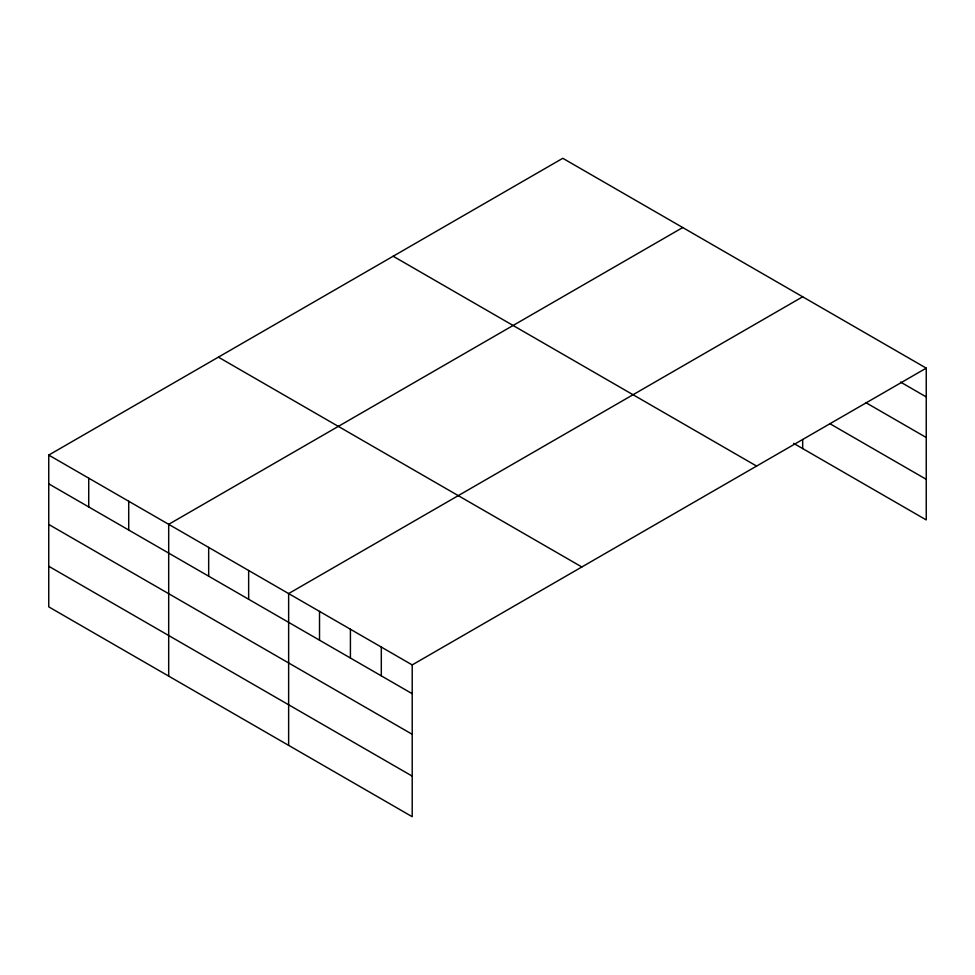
<?xml version="1.0" encoding="UTF-8"?>
<svg xmlns="http://www.w3.org/2000/svg" width="975" height="975" viewBox="0 0 975 975"><rect width="100%" height="100%" fill="white"/><g stroke="black" fill="none" stroke-linecap="round" stroke-linejoin="round"><path stroke-width="1.46" d="M48.75 455.081L412.206 664.913L412.206 816.709L48.75 606.864L48.75 455.081L562.794 158.291L926.25 368.136L926.25 519.919L793.65 443.369M682.732 227.541L168.687 524.331L168.687 676.114M802.681 296.79L288.637 593.568L288.637 745.363M412.206 664.913L926.25 368.136M900.51 382.054L926.25 396.923M865.751 402.577L926.25 437.507M829.713 423.589L926.25 479.334M393.157 256.23L756.612 466.074M218.388 357.143L581.843 566.975M48.75 483.856L412.206 693.7M48.75 524.452L412.206 734.297M48.75 566.268L412.206 776.112M802.681 439.554L802.681 448.573M381.31 647.083L381.31 675.87M350.415 629.241L350.415 658.027M319.52 611.41L319.52 640.197M248.649 570.485L248.649 599.272M208.674 547.402L208.674 576.188M128.712 501.247L128.712 530.022M88.725 478.164L88.725 506.939"/></g></svg>
